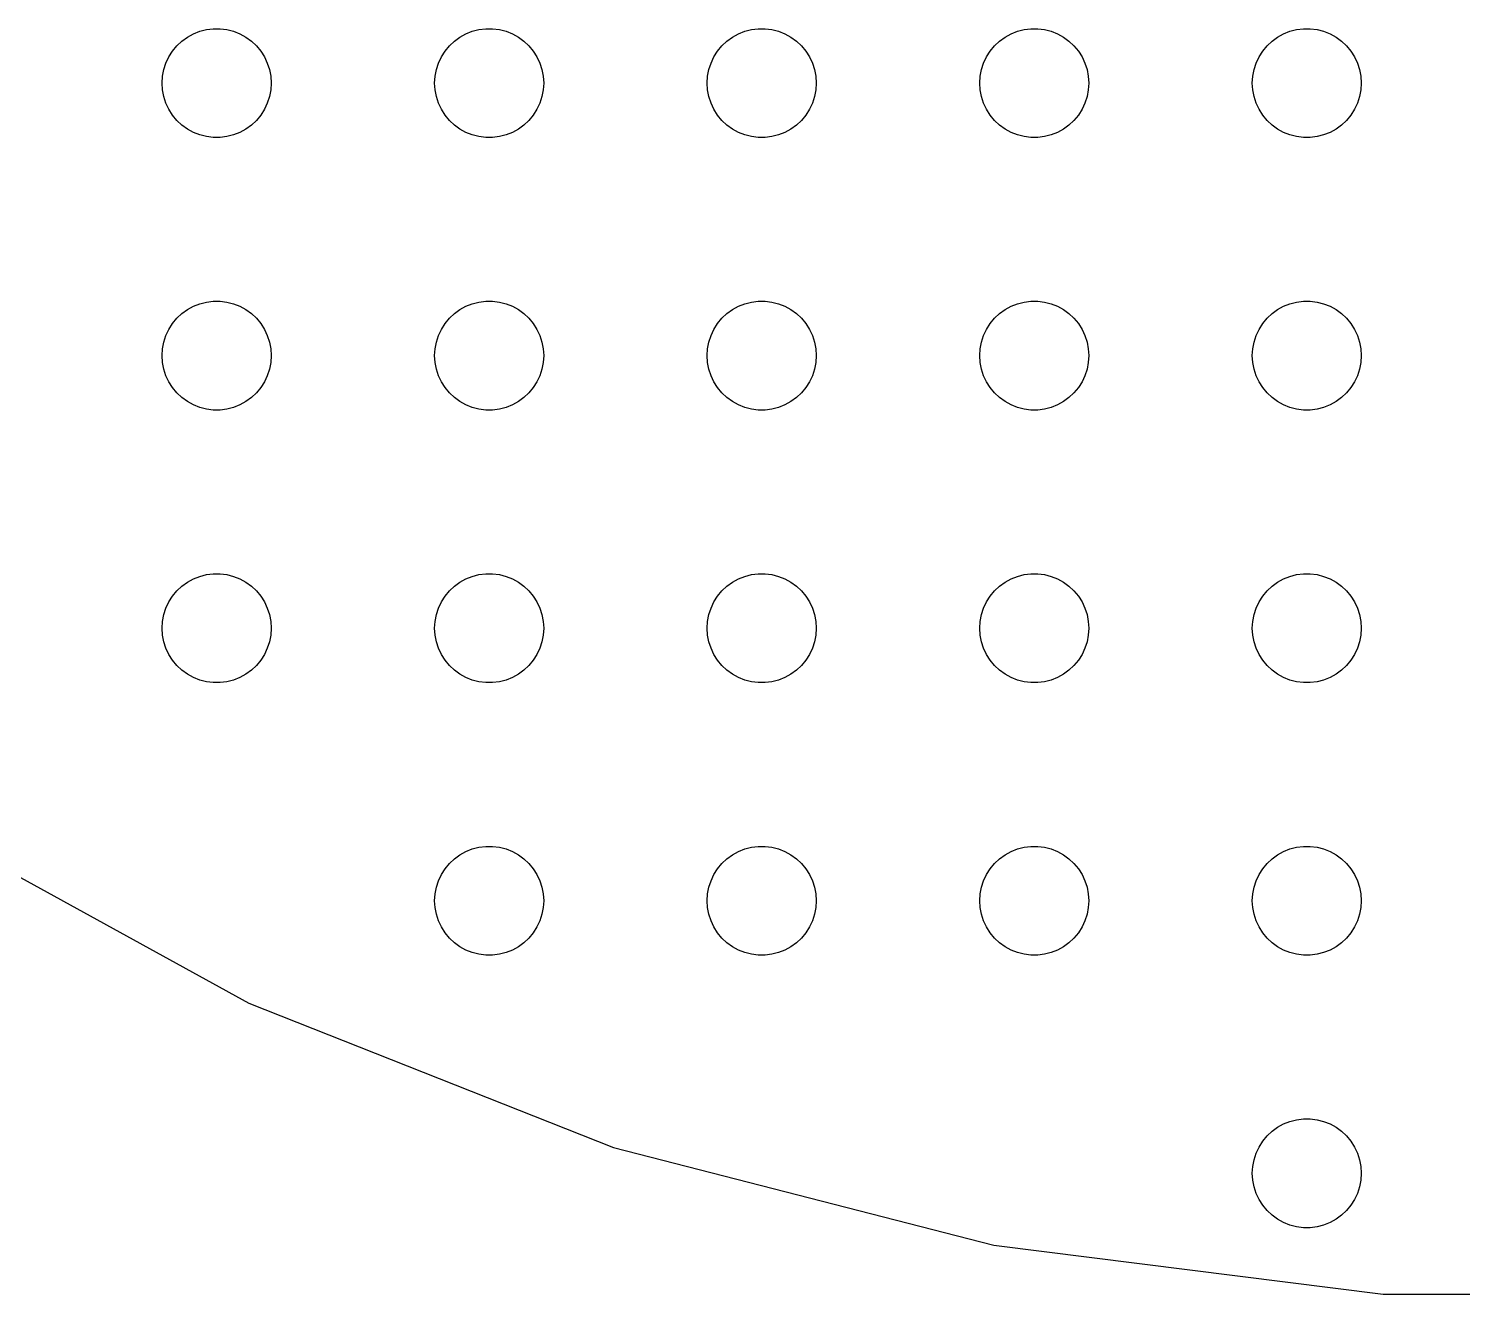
# Model space of a CAD drawing. Header units: metres. Extents: x -172 to 172, y -172 to 172.
# Drawn here: x -85.3 to -6.4, y -171.7 to -102 of the extents above; entities that cross this region are included whole.
import ezdxf

# ---------------------------------------------------------------- set-up
doc = ezdxf.new("R2010")
doc.units = ezdxf.units.M

msp = doc.modelspace()

# ---------------------------------------------------------------- linework, layer by layer
for p, q in [((-76.9123, -102.688), (-76.6075, -102.467)), ((-76.6075, -102.467), (-76.2773, -102.286)), ((-76.2773, -102.286), (-75.927, -102.147)), ((-75.927, -102.147), (-75.5621, -102.053)), ((-75.5621, -102.053), (-75.1884, -102.006)), ((-75.1884, -102.006), (-74.8116, -102.006)), ((-74.8116, -102.006), (-74.4379, -102.053)), ((-74.4379, -102.053), (-74.073, -102.147)), ((-74.073, -102.147), (-73.7227, -102.286)), ((-73.7227, -102.286), (-73.3925, -102.467)), ((-73.3925, -102.467), (-73.0877, -102.688)), ((-61.9123, -102.688), (-61.6075, -102.467)), ((-61.6075, -102.467), (-61.2773, -102.286)), ((-61.2773, -102.286), (-60.927, -102.147)), ((-60.927, -102.147), (-60.5621, -102.053)), ((-60.5621, -102.053), (-60.1884, -102.006)), ((-60.1884, -102.006), (-59.8116, -102.006)), ((-59.8116, -102.006), (-59.4379, -102.053)), ((-59.4379, -102.053), (-59.0729, -102.147)), ((-59.0729, -102.147), (-58.7227, -102.286)), ((-58.7227, -102.286), (-58.3925, -102.467)), ((-58.3925, -102.467), (-58.0877, -102.688)), ((-46.9123, -102.688), (-46.6075, -102.467)), ((-46.6075, -102.467), (-46.2773, -102.286)), ((-46.2773, -102.286), (-45.927, -102.147)), ((-45.927, -102.147), (-45.5621, -102.053)), ((-45.5621, -102.053), (-45.1884, -102.006)), ((-45.1884, -102.006), (-44.8116, -102.006)), ((-44.8116, -102.006), (-44.4379, -102.053)), ((-44.4379, -102.053), (-44.0729, -102.147)), ((-44.0729, -102.147), (-43.7227, -102.286)), ((-43.7227, -102.286), (-43.3925, -102.467)), ((-43.3925, -102.467), (-43.0877, -102.688)), ((-31.9123, -102.688), (-31.6075, -102.467)), ((-31.6075, -102.467), (-31.2773, -102.286)), ((-31.2773, -102.286), (-30.927, -102.147)), ((-30.927, -102.147), (-30.5621, -102.053)), ((-30.5621, -102.053), (-30.1884, -102.006)), ((-30.1884, -102.006), (-29.8116, -102.006)), ((-29.8116, -102.006), (-29.4379, -102.053)), ((-29.4379, -102.053), (-29.0729, -102.147)), ((-29.0729, -102.147), (-28.7227, -102.286)), ((-28.7227, -102.286), (-28.3925, -102.467)), ((-28.3925, -102.467), (-28.0877, -102.688)), ((-16.9123, -102.688), (-16.6075, -102.467)), ((-16.6075, -102.467), (-16.2773, -102.286)), ((-16.2773, -102.286), (-15.927, -102.147)), ((-15.927, -102.147), (-15.5621, -102.053)), ((-15.5621, -102.053), (-15.1884, -102.006)), ((-15.1884, -102.006), (-14.8116, -102.006)), ((-14.8116, -102.006), (-14.4379, -102.053)), ((-14.4379, -102.053), (-14.0729, -102.147)), ((-14.0729, -102.147), (-13.7227, -102.286)), ((-13.7227, -102.286), (-13.3925, -102.467)), ((-13.3925, -102.467), (-13.0877, -102.688)), ((-77.6289, -103.555), (-77.427, -103.237)), ((-77.427, -103.237), (-77.1869, -102.946)), ((-77.1869, -102.946), (-76.9123, -102.688)), ((-73.0877, -102.688), (-72.8131, -102.946)), ((-72.8131, -102.946), (-72.573, -103.237)), ((-72.573, -103.237), (-72.3711, -103.555)), ((-62.6289, -103.555), (-62.427, -103.237)), ((-62.427, -103.237), (-62.1869, -102.946)), ((-62.1869, -102.946), (-61.9123, -102.688)), ((-58.0877, -102.688), (-57.8131, -102.946)), ((-57.8131, -102.946), (-57.5729, -103.237)), ((-57.5729, -103.237), (-57.3711, -103.555)), ((-47.6289, -103.555), (-47.427, -103.237)), ((-47.427, -103.237), (-47.1869, -102.946)), ((-47.1869, -102.946), (-46.9123, -102.688)), ((-43.0877, -102.688), (-42.8131, -102.946)), ((-42.8131, -102.946), (-42.5729, -103.237)), ((-42.5729, -103.237), (-42.3711, -103.555)), ((-32.6289, -103.555), (-32.427, -103.237)), ((-32.427, -103.237), (-32.1869, -102.946)), ((-32.1869, -102.946), (-31.9123, -102.688)), ((-28.0877, -102.688), (-27.8131, -102.946)), ((-27.8131, -102.946), (-27.5729, -103.237)), ((-27.5729, -103.237), (-27.3711, -103.555)), ((-17.6289, -103.555), (-17.427, -103.237)), ((-17.427, -103.237), (-17.1869, -102.946)), ((-17.1869, -102.946), (-16.9123, -102.688)), ((-13.0877, -102.688), (-12.8131, -102.946)), ((-12.8131, -102.946), (-12.5729, -103.237)), ((-12.5729, -103.237), (-12.3711, -103.555)), ((-77.9057, -104.254), (-77.7893, -103.896)), ((-77.7893, -103.896), (-77.6289, -103.555)), ((-72.3711, -103.555), (-72.2107, -103.896)), ((-72.2107, -103.896), (-72.0943, -104.254)), ((-62.9057, -104.254), (-62.7893, -103.896)), ((-62.7893, -103.896), (-62.6289, -103.555)), ((-57.3711, -103.555), (-57.2107, -103.896)), ((-57.2107, -103.896), (-57.0942, -104.254)), ((-47.9057, -104.254), (-47.7893, -103.896)), ((-47.7893, -103.896), (-47.6289, -103.555)), ((-42.3711, -103.555), (-42.2107, -103.896)), ((-42.2107, -103.896), (-42.0942, -104.254)), ((-32.9057, -104.254), (-32.7893, -103.896)), ((-32.7893, -103.896), (-32.6289, -103.555)), ((-27.3711, -103.555), (-27.2107, -103.896)), ((-27.2107, -103.896), (-27.0942, -104.254)), ((-17.9057, -104.254), (-17.7893, -103.896)), ((-17.7893, -103.896), (-17.6289, -103.555)), ((-12.3711, -103.555), (-12.2107, -103.896)), ((-12.2107, -103.896), (-12.0942, -104.254)), ((-78, -105), (-77.9763, -104.624)), ((-77.9763, -104.624), (-77.9057, -104.254)), ((-72.0943, -104.254), (-72.0237, -104.624)), ((-72.0237, -104.624), (-72, -105)), ((-63, -105), (-62.9763, -104.624)), ((-62.9763, -104.624), (-62.9057, -104.254)), ((-57.0942, -104.254), (-57.0237, -104.624)), ((-57.0237, -104.624), (-57, -105)), ((-48, -105), (-47.9763, -104.624)), ((-47.9763, -104.624), (-47.9057, -104.254)), ((-42.0942, -104.254), (-42.0237, -104.624)), ((-42.0237, -104.624), (-42, -105)), ((-33, -105), (-32.9763, -104.624)), ((-32.9763, -104.624), (-32.9057, -104.254)), ((-27.0942, -104.254), (-27.0237, -104.624)), ((-27.0237, -104.624), (-27, -105)), ((-18, -105), (-17.9763, -104.624)), ((-17.9763, -104.624), (-17.9057, -104.254)), ((-12.0942, -104.254), (-12.0237, -104.624)), ((-12.0237, -104.624), (-12, -105)), ((-77.9763, -105.376), (-78, -105)), ((-77.9057, -105.746), (-77.9763, -105.376)), ((-72.0237, -105.376), (-72.0943, -105.746)), ((-72, -105), (-72.0237, -105.376)), ((-62.9763, -105.376), (-63, -105)), ((-62.9057, -105.746), (-62.9763, -105.376)), ((-57.0237, -105.376), (-57.0942, -105.746)), ((-57, -105), (-57.0237, -105.376)), ((-47.9763, -105.376), (-48, -105)), ((-47.9057, -105.746), (-47.9763, -105.376)), ((-42.0237, -105.376), (-42.0942, -105.746)), ((-42, -105), (-42.0237, -105.376)), ((-32.9763, -105.376), (-33, -105)), ((-32.9057, -105.746), (-32.9763, -105.376)), ((-27.0237, -105.376), (-27.0942, -105.746)), ((-27, -105), (-27.0237, -105.376)), ((-17.9763, -105.376), (-18, -105)), ((-17.9057, -105.746), (-17.9763, -105.376)), ((-12.0237, -105.376), (-12.0942, -105.746)), ((-12, -105), (-12.0237, -105.376)), ((-77.7893, -106.104), (-77.9057, -105.746)), ((-77.6289, -106.445), (-77.7893, -106.104)), ((-77.427, -106.763), (-77.6289, -106.445)), ((-72.3711, -106.445), (-72.573, -106.763)), ((-72.2107, -106.104), (-72.3711, -106.445)), ((-72.0943, -105.746), (-72.2107, -106.104)), ((-62.7893, -106.104), (-62.9057, -105.746)), ((-62.6289, -106.445), (-62.7893, -106.104)), ((-62.427, -106.763), (-62.6289, -106.445)), ((-57.3711, -106.445), (-57.5729, -106.763)), ((-57.2107, -106.104), (-57.3711, -106.445)), ((-57.0942, -105.746), (-57.2107, -106.104)), ((-47.7893, -106.104), (-47.9057, -105.746)), ((-47.6289, -106.445), (-47.7893, -106.104)), ((-47.427, -106.763), (-47.6289, -106.445)), ((-42.3711, -106.445), (-42.5729, -106.763)), ((-42.2107, -106.104), (-42.3711, -106.445)), ((-42.0942, -105.746), (-42.2107, -106.104)), ((-32.7893, -106.104), (-32.9057, -105.746)), ((-32.6289, -106.445), (-32.7893, -106.104)), ((-32.427, -106.763), (-32.6289, -106.445)), ((-27.3711, -106.445), (-27.5729, -106.763)), ((-27.2107, -106.104), (-27.3711, -106.445)), ((-27.0942, -105.746), (-27.2107, -106.104)), ((-17.7893, -106.104), (-17.9057, -105.746)), ((-17.6289, -106.445), (-17.7893, -106.104)), ((-17.427, -106.763), (-17.6289, -106.445)), ((-12.3711, -106.445), (-12.5729, -106.763)), ((-12.2107, -106.104), (-12.3711, -106.445)), ((-12.0942, -105.746), (-12.2107, -106.104)), ((-77.1869, -107.054), (-77.427, -106.763)), ((-76.9123, -107.312), (-77.1869, -107.054)), ((-72.8131, -107.054), (-73.0877, -107.312)), ((-72.573, -106.763), (-72.8131, -107.054)), ((-62.1869, -107.054), (-62.427, -106.763)), ((-61.9123, -107.312), (-62.1869, -107.054)), ((-57.8131, -107.054), (-58.0877, -107.312)), ((-57.5729, -106.763), (-57.8131, -107.054)), ((-47.1869, -107.054), (-47.427, -106.763)), ((-46.9123, -107.312), (-47.1869, -107.054)), ((-42.8131, -107.054), (-43.0877, -107.312)), ((-42.5729, -106.763), (-42.8131, -107.054)), ((-32.1869, -107.054), (-32.427, -106.763)), ((-31.9123, -107.312), (-32.1869, -107.054)), ((-27.8131, -107.054), (-28.0877, -107.312)), ((-27.5729, -106.763), (-27.8131, -107.054)), ((-17.1869, -107.054), (-17.427, -106.763)), ((-16.9123, -107.312), (-17.1869, -107.054)), ((-12.8131, -107.054), (-13.0877, -107.312)), ((-12.5729, -106.763), (-12.8131, -107.054)), ((-76.6075, -107.533), (-76.9123, -107.312)), ((-76.2773, -107.714), (-76.6075, -107.533)), ((-75.927, -107.853), (-76.2773, -107.714)), ((-75.5621, -107.947), (-75.927, -107.853)), ((-75.1884, -107.994), (-75.5621, -107.947)), ((-74.8116, -107.994), (-75.1884, -107.994)), ((-74.4379, -107.947), (-74.8116, -107.994)), ((-74.073, -107.853), (-74.4379, -107.947)), ((-73.7227, -107.714), (-74.073, -107.853)), ((-73.3925, -107.533), (-73.7227, -107.714)), ((-73.0877, -107.312), (-73.3925, -107.533)), ((-61.6075, -107.533), (-61.9123, -107.312)), ((-61.2773, -107.714), (-61.6075, -107.533)), ((-60.927, -107.853), (-61.2773, -107.714)), ((-60.5621, -107.947), (-60.927, -107.853)), ((-60.1884, -107.994), (-60.5621, -107.947)), ((-59.8116, -107.994), (-60.1884, -107.994)), ((-59.4379, -107.947), (-59.8116, -107.994)), ((-59.0729, -107.853), (-59.4379, -107.947)), ((-58.7227, -107.714), (-59.0729, -107.853)), ((-58.3925, -107.533), (-58.7227, -107.714)), ((-58.0877, -107.312), (-58.3925, -107.533)), ((-46.6075, -107.533), (-46.9123, -107.312)), ((-46.2773, -107.714), (-46.6075, -107.533)), ((-45.927, -107.853), (-46.2773, -107.714)), ((-45.5621, -107.947), (-45.927, -107.853)), ((-45.1884, -107.994), (-45.5621, -107.947)), ((-44.8116, -107.994), (-45.1884, -107.994)), ((-44.4379, -107.947), (-44.8116, -107.994)), ((-44.0729, -107.853), (-44.4379, -107.947)), ((-43.7227, -107.714), (-44.0729, -107.853)), ((-43.3925, -107.533), (-43.7227, -107.714)), ((-43.0877, -107.312), (-43.3925, -107.533)), ((-31.6075, -107.533), (-31.9123, -107.312)), ((-31.2773, -107.714), (-31.6075, -107.533)), ((-30.927, -107.853), (-31.2773, -107.714)), ((-30.5621, -107.947), (-30.927, -107.853)), ((-30.1884, -107.994), (-30.5621, -107.947)), ((-29.8116, -107.994), (-30.1884, -107.994)), ((-29.4379, -107.947), (-29.8116, -107.994)), ((-29.0729, -107.853), (-29.4379, -107.947)), ((-28.7227, -107.714), (-29.0729, -107.853)), ((-28.3925, -107.533), (-28.7227, -107.714)), ((-28.0877, -107.312), (-28.3925, -107.533)), ((-16.6075, -107.533), (-16.9123, -107.312)), ((-16.2773, -107.714), (-16.6075, -107.533)), ((-15.927, -107.853), (-16.2773, -107.714)), ((-15.5621, -107.947), (-15.927, -107.853)), ((-15.1884, -107.994), (-15.5621, -107.947)), ((-14.8116, -107.994), (-15.1884, -107.994)), ((-14.4379, -107.947), (-14.8116, -107.994)), ((-14.0729, -107.853), (-14.4379, -107.947)), ((-13.7227, -107.714), (-14.0729, -107.853)), ((-13.3925, -107.533), (-13.7227, -107.714)), ((-13.0877, -107.312), (-13.3925, -107.533)), ((-76.9123, -117.688), (-76.6075, -117.467)), ((-76.6075, -117.467), (-76.2773, -117.286)), ((-76.2773, -117.286), (-75.927, -117.147)), ((-75.927, -117.147), (-75.5621, -117.053)), ((-75.5621, -117.053), (-75.1884, -117.006)), ((-75.1884, -117.006), (-74.8116, -117.006)), ((-74.8116, -117.006), (-74.4379, -117.053)), ((-74.4379, -117.053), (-74.073, -117.147)), ((-74.073, -117.147), (-73.7227, -117.286)), ((-73.7227, -117.286), (-73.3925, -117.467)), ((-73.3925, -117.467), (-73.0877, -117.688)), ((-61.9123, -117.688), (-61.6075, -117.467)), ((-61.6075, -117.467), (-61.2773, -117.286)), ((-61.2773, -117.286), (-60.927, -117.147)), ((-60.927, -117.147), (-60.5621, -117.053)), ((-60.5621, -117.053), (-60.1884, -117.006)), ((-60.1884, -117.006), (-59.8116, -117.006)), ((-59.8116, -117.006), (-59.4379, -117.053)), ((-59.4379, -117.053), (-59.0729, -117.147)), ((-59.0729, -117.147), (-58.7227, -117.286)), ((-58.7227, -117.286), (-58.3925, -117.467)), ((-58.3925, -117.467), (-58.0877, -117.688)), ((-46.9123, -117.688), (-46.6075, -117.467)), ((-46.6075, -117.467), (-46.2773, -117.286)), ((-46.2773, -117.286), (-45.927, -117.147)), ((-45.927, -117.147), (-45.5621, -117.053)), ((-45.5621, -117.053), (-45.1884, -117.006)), ((-45.1884, -117.006), (-44.8116, -117.006)), ((-44.8116, -117.006), (-44.4379, -117.053)), ((-44.4379, -117.053), (-44.0729, -117.147)), ((-44.0729, -117.147), (-43.7227, -117.286)), ((-43.7227, -117.286), (-43.3925, -117.467)), ((-43.3925, -117.467), (-43.0877, -117.688)), ((-31.9123, -117.688), (-31.6075, -117.467)), ((-31.6075, -117.467), (-31.2773, -117.286)), ((-31.2773, -117.286), (-30.927, -117.147)), ((-30.927, -117.147), (-30.5621, -117.053)), ((-30.5621, -117.053), (-30.1884, -117.006)), ((-30.1884, -117.006), (-29.8116, -117.006)), ((-29.8116, -117.006), (-29.4379, -117.053)), ((-29.4379, -117.053), (-29.0729, -117.147)), ((-29.0729, -117.147), (-28.7227, -117.286)), ((-28.7227, -117.286), (-28.3925, -117.467)), ((-28.3925, -117.467), (-28.0877, -117.688)), ((-16.9123, -117.688), (-16.6075, -117.467)), ((-16.6075, -117.467), (-16.2773, -117.286)), ((-16.2773, -117.286), (-15.927, -117.147)), ((-15.927, -117.147), (-15.5621, -117.053)), ((-15.5621, -117.053), (-15.1884, -117.006)), ((-15.1884, -117.006), (-14.8116, -117.006)), ((-14.8116, -117.006), (-14.4379, -117.053)), ((-14.4379, -117.053), (-14.0729, -117.147)), ((-14.0729, -117.147), (-13.7227, -117.286)), ((-13.7227, -117.286), (-13.3925, -117.467)), ((-13.3925, -117.467), (-13.0877, -117.688)), ((-77.6289, -118.555), (-77.427, -118.237)), ((-77.427, -118.237), (-77.1869, -117.946)), ((-77.1869, -117.946), (-76.9123, -117.688)), ((-73.0877, -117.688), (-72.8131, -117.946)), ((-72.8131, -117.946), (-72.573, -118.237)), ((-72.573, -118.237), (-72.3711, -118.555)), ((-62.6289, -118.555), (-62.427, -118.237)), ((-62.427, -118.237), (-62.1869, -117.946)), ((-62.1869, -117.946), (-61.9123, -117.688)), ((-58.0877, -117.688), (-57.8131, -117.946)), ((-57.8131, -117.946), (-57.5729, -118.237)), ((-57.5729, -118.237), (-57.3711, -118.555)), ((-47.6289, -118.555), (-47.427, -118.237)), ((-47.427, -118.237), (-47.1869, -117.946)), ((-47.1869, -117.946), (-46.9123, -117.688)), ((-43.0877, -117.688), (-42.8131, -117.946)), ((-42.8131, -117.946), (-42.5729, -118.237)), ((-42.5729, -118.237), (-42.3711, -118.555)), ((-32.6289, -118.555), (-32.427, -118.237)), ((-32.427, -118.237), (-32.1869, -117.946)), ((-32.1869, -117.946), (-31.9123, -117.688)), ((-28.0877, -117.688), (-27.8131, -117.946)), ((-27.8131, -117.946), (-27.5729, -118.237)), ((-27.5729, -118.237), (-27.3711, -118.555)), ((-17.6289, -118.555), (-17.427, -118.237)), ((-17.427, -118.237), (-17.1869, -117.946)), ((-17.1869, -117.946), (-16.9123, -117.688)), ((-13.0877, -117.688), (-12.8131, -117.946)), ((-12.8131, -117.946), (-12.5729, -118.237)), ((-12.5729, -118.237), (-12.3711, -118.555)), ((-77.9057, -119.254), (-77.7893, -118.896)), ((-77.7893, -118.896), (-77.6289, -118.555)), ((-72.3711, -118.555), (-72.2107, -118.896)), ((-72.2107, -118.896), (-72.0943, -119.254)), ((-62.9057, -119.254), (-62.7893, -118.896)), ((-62.7893, -118.896), (-62.6289, -118.555)), ((-57.3711, -118.555), (-57.2107, -118.896)), ((-57.2107, -118.896), (-57.0942, -119.254)), ((-47.9057, -119.254), (-47.7893, -118.896)), ((-47.7893, -118.896), (-47.6289, -118.555)), ((-42.3711, -118.555), (-42.2107, -118.896)), ((-42.2107, -118.896), (-42.0942, -119.254)), ((-32.9057, -119.254), (-32.7893, -118.896)), ((-32.7893, -118.896), (-32.6289, -118.555)), ((-27.3711, -118.555), (-27.2107, -118.896)), ((-27.2107, -118.896), (-27.0942, -119.254)), ((-17.9057, -119.254), (-17.7893, -118.896)), ((-17.7893, -118.896), (-17.6289, -118.555)), ((-12.3711, -118.555), (-12.2107, -118.896)), ((-12.2107, -118.896), (-12.0942, -119.254)), ((-78, -120), (-77.9763, -119.624)), ((-77.9763, -119.624), (-77.9057, -119.254)), ((-72.0943, -119.254), (-72.0237, -119.624)), ((-72.0237, -119.624), (-72, -120)), ((-63, -120), (-62.9763, -119.624)), ((-62.9763, -119.624), (-62.9057, -119.254)), ((-57.0942, -119.254), (-57.0237, -119.624)), ((-57.0237, -119.624), (-57, -120)), ((-48, -120), (-47.9763, -119.624)), ((-47.9763, -119.624), (-47.9057, -119.254)), ((-42.0942, -119.254), (-42.0237, -119.624)), ((-42.0237, -119.624), (-42, -120)), ((-33, -120), (-32.9763, -119.624)), ((-32.9763, -119.624), (-32.9057, -119.254)), ((-27.0942, -119.254), (-27.0237, -119.624)), ((-27.0237, -119.624), (-27, -120)), ((-18, -120), (-17.9763, -119.624)), ((-17.9763, -119.624), (-17.9057, -119.254)), ((-12.0942, -119.254), (-12.0237, -119.624)), ((-12.0237, -119.624), (-12, -120)), ((-77.9763, -120.376), (-78, -120)), ((-77.9057, -120.746), (-77.9763, -120.376)), ((-72.0237, -120.376), (-72.0943, -120.746)), ((-72, -120), (-72.0237, -120.376)), ((-62.9763, -120.376), (-63, -120)), ((-62.9057, -120.746), (-62.9763, -120.376)), ((-57.0237, -120.376), (-57.0942, -120.746)), ((-57, -120), (-57.0237, -120.376)), ((-47.9763, -120.376), (-48, -120)), ((-47.9057, -120.746), (-47.9763, -120.376)), ((-42.0237, -120.376), (-42.0942, -120.746)), ((-42, -120), (-42.0237, -120.376)), ((-32.9763, -120.376), (-33, -120)), ((-32.9057, -120.746), (-32.9763, -120.376)), ((-27.0237, -120.376), (-27.0942, -120.746)), ((-27, -120), (-27.0237, -120.376)), ((-17.9763, -120.376), (-18, -120)), ((-17.9057, -120.746), (-17.9763, -120.376)), ((-12.0237, -120.376), (-12.0942, -120.746)), ((-12, -120), (-12.0237, -120.376)), ((-77.7893, -121.104), (-77.9057, -120.746)), ((-77.6289, -121.445), (-77.7893, -121.104)), ((-77.427, -121.763), (-77.6289, -121.445)), ((-72.3711, -121.445), (-72.573, -121.763)), ((-72.2107, -121.104), (-72.3711, -121.445)), ((-72.0943, -120.746), (-72.2107, -121.104)), ((-62.7893, -121.104), (-62.9057, -120.746)), ((-62.6289, -121.445), (-62.7893, -121.104)), ((-62.427, -121.763), (-62.6289, -121.445)), ((-57.3711, -121.445), (-57.5729, -121.763)), ((-57.2107, -121.104), (-57.3711, -121.445)), ((-57.0942, -120.746), (-57.2107, -121.104)), ((-47.7893, -121.104), (-47.9057, -120.746)), ((-47.6289, -121.445), (-47.7893, -121.104)), ((-47.427, -121.763), (-47.6289, -121.445)), ((-42.3711, -121.445), (-42.5729, -121.763)), ((-42.2107, -121.104), (-42.3711, -121.445)), ((-42.0942, -120.746), (-42.2107, -121.104)), ((-32.7893, -121.104), (-32.9057, -120.746)), ((-32.6289, -121.445), (-32.7893, -121.104)), ((-32.427, -121.763), (-32.6289, -121.445)), ((-27.3711, -121.445), (-27.5729, -121.763)), ((-27.2107, -121.104), (-27.3711, -121.445)), ((-27.0942, -120.746), (-27.2107, -121.104)), ((-17.7893, -121.104), (-17.9057, -120.746)), ((-17.6289, -121.445), (-17.7893, -121.104)), ((-17.427, -121.763), (-17.6289, -121.445)), ((-12.3711, -121.445), (-12.5729, -121.763)), ((-12.2107, -121.104), (-12.3711, -121.445)), ((-12.0942, -120.746), (-12.2107, -121.104)), ((-77.1869, -122.054), (-77.427, -121.763)), ((-76.9123, -122.312), (-77.1869, -122.054)), ((-72.8131, -122.054), (-73.0877, -122.312)), ((-72.573, -121.763), (-72.8131, -122.054)), ((-62.1869, -122.054), (-62.427, -121.763)), ((-61.9123, -122.312), (-62.1869, -122.054)), ((-57.8131, -122.054), (-58.0877, -122.312)), ((-57.5729, -121.763), (-57.8131, -122.054)), ((-47.1869, -122.054), (-47.427, -121.763)), ((-46.9123, -122.312), (-47.1869, -122.054)), ((-42.8131, -122.054), (-43.0877, -122.312)), ((-42.5729, -121.763), (-42.8131, -122.054)), ((-32.1869, -122.054), (-32.427, -121.763)), ((-31.9123, -122.312), (-32.1869, -122.054)), ((-27.8131, -122.054), (-28.0877, -122.312)), ((-27.5729, -121.763), (-27.8131, -122.054)), ((-17.1869, -122.054), (-17.427, -121.763)), ((-16.9123, -122.312), (-17.1869, -122.054)), ((-12.8131, -122.054), (-13.0877, -122.312)), ((-12.5729, -121.763), (-12.8131, -122.054)), ((-76.6075, -122.533), (-76.9123, -122.312)), ((-76.2773, -122.714), (-76.6075, -122.533)), ((-75.927, -122.853), (-76.2773, -122.714)), ((-75.5621, -122.947), (-75.927, -122.853)), ((-75.1884, -122.994), (-75.5621, -122.947)), ((-74.8116, -122.994), (-75.1884, -122.994)), ((-74.4379, -122.947), (-74.8116, -122.994)), ((-74.073, -122.853), (-74.4379, -122.947)), ((-73.7227, -122.714), (-74.073, -122.853)), ((-73.3925, -122.533), (-73.7227, -122.714)), ((-73.0877, -122.312), (-73.3925, -122.533)), ((-61.6075, -122.533), (-61.9123, -122.312)), ((-61.2773, -122.714), (-61.6075, -122.533)), ((-60.927, -122.853), (-61.2773, -122.714)), ((-60.5621, -122.947), (-60.927, -122.853)), ((-60.1884, -122.994), (-60.5621, -122.947)), ((-59.8116, -122.994), (-60.1884, -122.994)), ((-59.4379, -122.947), (-59.8116, -122.994)), ((-59.0729, -122.853), (-59.4379, -122.947)), ((-58.7227, -122.714), (-59.0729, -122.853)), ((-58.3925, -122.533), (-58.7227, -122.714)), ((-58.0877, -122.312), (-58.3925, -122.533)), ((-46.6075, -122.533), (-46.9123, -122.312)), ((-46.2773, -122.714), (-46.6075, -122.533)), ((-45.927, -122.853), (-46.2773, -122.714)), ((-45.5621, -122.947), (-45.927, -122.853)), ((-45.1884, -122.994), (-45.5621, -122.947)), ((-44.8116, -122.994), (-45.1884, -122.994)), ((-44.4379, -122.947), (-44.8116, -122.994)), ((-44.0729, -122.853), (-44.4379, -122.947)), ((-43.7227, -122.714), (-44.0729, -122.853)), ((-43.3925, -122.533), (-43.7227, -122.714)), ((-43.0877, -122.312), (-43.3925, -122.533)), ((-31.6075, -122.533), (-31.9123, -122.312)), ((-31.2773, -122.714), (-31.6075, -122.533)), ((-30.927, -122.853), (-31.2773, -122.714)), ((-30.5621, -122.947), (-30.927, -122.853)), ((-30.1884, -122.994), (-30.5621, -122.947)), ((-29.8116, -122.994), (-30.1884, -122.994)), ((-29.4379, -122.947), (-29.8116, -122.994)), ((-29.0729, -122.853), (-29.4379, -122.947)), ((-28.7227, -122.714), (-29.0729, -122.853)), ((-28.3925, -122.533), (-28.7227, -122.714)), ((-28.0877, -122.312), (-28.3925, -122.533)), ((-16.6075, -122.533), (-16.9123, -122.312)), ((-16.2773, -122.714), (-16.6075, -122.533)), ((-15.927, -122.853), (-16.2773, -122.714)), ((-15.5621, -122.947), (-15.927, -122.853)), ((-15.1884, -122.994), (-15.5621, -122.947)), ((-14.8116, -122.994), (-15.1884, -122.994)), ((-14.4379, -122.947), (-14.8116, -122.994)), ((-14.0729, -122.853), (-14.4379, -122.947)), ((-13.7227, -122.714), (-14.0729, -122.853)), ((-13.3925, -122.533), (-13.7227, -122.714)), ((-13.0877, -122.312), (-13.3925, -122.533)), ((-76.9123, -132.688), (-76.6075, -132.467)), ((-76.6075, -132.467), (-76.2773, -132.286)), ((-76.2773, -132.286), (-75.927, -132.147)), ((-75.927, -132.147), (-75.5621, -132.053)), ((-75.5621, -132.053), (-75.1884, -132.006)), ((-75.1884, -132.006), (-74.8116, -132.006)), ((-74.8116, -132.006), (-74.4379, -132.053)), ((-74.4379, -132.053), (-74.073, -132.147)), ((-74.073, -132.147), (-73.7227, -132.286)), ((-73.7227, -132.286), (-73.3925, -132.467)), ((-73.3925, -132.467), (-73.0877, -132.688)), ((-61.9123, -132.688), (-61.6075, -132.467)), ((-61.6075, -132.467), (-61.2773, -132.286)), ((-61.2773, -132.286), (-60.927, -132.147)), ((-60.927, -132.147), (-60.5621, -132.053)), ((-60.5621, -132.053), (-60.1884, -132.006)), ((-60.1884, -132.006), (-59.8116, -132.006)), ((-59.8116, -132.006), (-59.4379, -132.053)), ((-59.4379, -132.053), (-59.0729, -132.147)), ((-59.0729, -132.147), (-58.7227, -132.286)), ((-58.7227, -132.286), (-58.3925, -132.467)), ((-58.3925, -132.467), (-58.0877, -132.688)), ((-46.9123, -132.688), (-46.6075, -132.467)), ((-46.6075, -132.467), (-46.2773, -132.286)), ((-46.2773, -132.286), (-45.927, -132.147)), ((-45.927, -132.147), (-45.5621, -132.053)), ((-45.5621, -132.053), (-45.1884, -132.006)), ((-45.1884, -132.006), (-44.8116, -132.006)), ((-44.8116, -132.006), (-44.4379, -132.053)), ((-44.4379, -132.053), (-44.0729, -132.147)), ((-44.0729, -132.147), (-43.7227, -132.286)), ((-43.7227, -132.286), (-43.3925, -132.467)), ((-43.3925, -132.467), (-43.0877, -132.688)), ((-31.9123, -132.688), (-31.6075, -132.467)), ((-31.6075, -132.467), (-31.2773, -132.286)), ((-31.2773, -132.286), (-30.927, -132.147)), ((-30.927, -132.147), (-30.5621, -132.053)), ((-30.5621, -132.053), (-30.1884, -132.006)), ((-30.1884, -132.006), (-29.8116, -132.006)), ((-29.8116, -132.006), (-29.4379, -132.053)), ((-29.4379, -132.053), (-29.0729, -132.147)), ((-29.0729, -132.147), (-28.7227, -132.286)), ((-28.7227, -132.286), (-28.3925, -132.467)), ((-28.3925, -132.467), (-28.0877, -132.688)), ((-16.9123, -132.688), (-16.6075, -132.467)), ((-16.6075, -132.467), (-16.2773, -132.286)), ((-16.2773, -132.286), (-15.927, -132.147)), ((-15.927, -132.147), (-15.5621, -132.053)), ((-15.5621, -132.053), (-15.1884, -132.006)), ((-15.1884, -132.006), (-14.8116, -132.006)), ((-14.8116, -132.006), (-14.4379, -132.053)), ((-14.4379, -132.053), (-14.0729, -132.147)), ((-14.0729, -132.147), (-13.7227, -132.286)), ((-13.7227, -132.286), (-13.3925, -132.467)), ((-13.3925, -132.467), (-13.0877, -132.688)), ((-77.6289, -133.555), (-77.427, -133.237)), ((-77.427, -133.237), (-77.1869, -132.946)), ((-77.1869, -132.946), (-76.9123, -132.688)), ((-73.0877, -132.688), (-72.8131, -132.946)), ((-72.8131, -132.946), (-72.573, -133.237)), ((-72.573, -133.237), (-72.3711, -133.555)), ((-62.6289, -133.555), (-62.427, -133.237)), ((-62.427, -133.237), (-62.1869, -132.946)), ((-62.1869, -132.946), (-61.9123, -132.688)), ((-58.0877, -132.688), (-57.8131, -132.946)), ((-57.8131, -132.946), (-57.5729, -133.237)), ((-57.5729, -133.237), (-57.3711, -133.555)), ((-47.6289, -133.555), (-47.427, -133.237)), ((-47.427, -133.237), (-47.1869, -132.946)), ((-47.1869, -132.946), (-46.9123, -132.688)), ((-43.0877, -132.688), (-42.8131, -132.946)), ((-42.8131, -132.946), (-42.5729, -133.237)), ((-42.5729, -133.237), (-42.3711, -133.555)), ((-32.6289, -133.555), (-32.427, -133.237)), ((-32.427, -133.237), (-32.1869, -132.946)), ((-32.1869, -132.946), (-31.9123, -132.688)), ((-28.0877, -132.688), (-27.8131, -132.946)), ((-27.8131, -132.946), (-27.5729, -133.237)), ((-27.5729, -133.237), (-27.3711, -133.555)), ((-17.6289, -133.555), (-17.427, -133.237)), ((-17.427, -133.237), (-17.1869, -132.946)), ((-17.1869, -132.946), (-16.9123, -132.688)), ((-13.0877, -132.688), (-12.8131, -132.946)), ((-12.8131, -132.946), (-12.5729, -133.237)), ((-12.5729, -133.237), (-12.3711, -133.555)), ((-77.9057, -134.254), (-77.7893, -133.896)), ((-77.7893, -133.896), (-77.6289, -133.555)), ((-72.3711, -133.555), (-72.2107, -133.896)), ((-72.2107, -133.896), (-72.0943, -134.254)), ((-62.9057, -134.254), (-62.7893, -133.896)), ((-62.7893, -133.896), (-62.6289, -133.555)), ((-57.3711, -133.555), (-57.2107, -133.896)), ((-57.2107, -133.896), (-57.0942, -134.254)), ((-47.9057, -134.254), (-47.7893, -133.896)), ((-47.7893, -133.896), (-47.6289, -133.555)), ((-42.3711, -133.555), (-42.2107, -133.896)), ((-42.2107, -133.896), (-42.0942, -134.254)), ((-32.9057, -134.254), (-32.7893, -133.896)), ((-32.7893, -133.896), (-32.6289, -133.555)), ((-27.3711, -133.555), (-27.2107, -133.896)), ((-27.2107, -133.896), (-27.0942, -134.254)), ((-17.9057, -134.254), (-17.7893, -133.896)), ((-17.7893, -133.896), (-17.6289, -133.555)), ((-12.3711, -133.555), (-12.2107, -133.896)), ((-12.2107, -133.896), (-12.0942, -134.254)), ((-78, -135), (-77.9763, -134.624)), ((-77.9763, -134.624), (-77.9057, -134.254)), ((-72.0943, -134.254), (-72.0237, -134.624)), ((-72.0237, -134.624), (-72, -135)), ((-63, -135), (-62.9763, -134.624)), ((-62.9763, -134.624), (-62.9057, -134.254)), ((-57.0942, -134.254), (-57.0237, -134.624)), ((-57.0237, -134.624), (-57, -135)), ((-48, -135), (-47.9763, -134.624)), ((-47.9763, -134.624), (-47.9057, -134.254)), ((-42.0942, -134.254), (-42.0237, -134.624)), ((-42.0237, -134.624), (-42, -135)), ((-33, -135), (-32.9763, -134.624)), ((-32.9763, -134.624), (-32.9057, -134.254)), ((-27.0942, -134.254), (-27.0237, -134.624)), ((-27.0237, -134.624), (-27, -135)), ((-18, -135), (-17.9763, -134.624)), ((-17.9763, -134.624), (-17.9057, -134.254)), ((-12.0942, -134.254), (-12.0237, -134.624)), ((-12.0237, -134.624), (-12, -135)), ((-77.9763, -135.376), (-78, -135)), ((-77.9057, -135.746), (-77.9763, -135.376)), ((-72.0237, -135.376), (-72.0943, -135.746)), ((-72, -135), (-72.0237, -135.376)), ((-62.9763, -135.376), (-63, -135)), ((-62.9057, -135.746), (-62.9763, -135.376)), ((-57.0237, -135.376), (-57.0942, -135.746)), ((-57, -135), (-57.0237, -135.376)), ((-47.9763, -135.376), (-48, -135)), ((-47.9057, -135.746), (-47.9763, -135.376)), ((-42.0237, -135.376), (-42.0942, -135.746)), ((-42, -135), (-42.0237, -135.376)), ((-32.9763, -135.376), (-33, -135)), ((-32.9057, -135.746), (-32.9763, -135.376)), ((-27.0237, -135.376), (-27.0942, -135.746)), ((-27, -135), (-27.0237, -135.376)), ((-17.9763, -135.376), (-18, -135)), ((-17.9057, -135.746), (-17.9763, -135.376)), ((-12.0237, -135.376), (-12.0942, -135.746)), ((-12, -135), (-12.0237, -135.376)), ((-77.7893, -136.104), (-77.9057, -135.746)), ((-77.6289, -136.445), (-77.7893, -136.104)), ((-77.427, -136.763), (-77.6289, -136.445)), ((-72.3711, -136.445), (-72.573, -136.763)), ((-72.2107, -136.104), (-72.3711, -136.445)), ((-72.0943, -135.746), (-72.2107, -136.104)), ((-62.7893, -136.104), (-62.9057, -135.746)), ((-62.6289, -136.445), (-62.7893, -136.104)), ((-62.427, -136.763), (-62.6289, -136.445)), ((-57.3711, -136.445), (-57.5729, -136.763)), ((-57.2107, -136.104), (-57.3711, -136.445)), ((-57.0942, -135.746), (-57.2107, -136.104)), ((-47.7893, -136.104), (-47.9057, -135.746)), ((-47.6289, -136.445), (-47.7893, -136.104)), ((-47.427, -136.763), (-47.6289, -136.445)), ((-42.3711, -136.445), (-42.5729, -136.763)), ((-42.2107, -136.104), (-42.3711, -136.445)), ((-42.0942, -135.746), (-42.2107, -136.104)), ((-32.7893, -136.104), (-32.9057, -135.746)), ((-32.6289, -136.445), (-32.7893, -136.104)), ((-32.427, -136.763), (-32.6289, -136.445)), ((-27.3711, -136.445), (-27.5729, -136.763)), ((-27.2107, -136.104), (-27.3711, -136.445)), ((-27.0942, -135.746), (-27.2107, -136.104)), ((-17.7893, -136.104), (-17.9057, -135.746)), ((-17.6289, -136.445), (-17.7893, -136.104)), ((-17.427, -136.763), (-17.6289, -136.445)), ((-12.3711, -136.445), (-12.5729, -136.763)), ((-12.2107, -136.104), (-12.3711, -136.445)), ((-12.0942, -135.746), (-12.2107, -136.104)), ((-77.1869, -137.054), (-77.427, -136.763)), ((-76.9123, -137.312), (-77.1869, -137.054)), ((-72.8131, -137.054), (-73.0877, -137.312)), ((-72.573, -136.763), (-72.8131, -137.054)), ((-62.1869, -137.054), (-62.427, -136.763)), ((-61.9123, -137.312), (-62.1869, -137.054)), ((-57.8131, -137.054), (-58.0877, -137.312)), ((-57.5729, -136.763), (-57.8131, -137.054)), ((-47.1869, -137.054), (-47.427, -136.763)), ((-46.9123, -137.312), (-47.1869, -137.054)), ((-42.8131, -137.054), (-43.0877, -137.312)), ((-42.5729, -136.763), (-42.8131, -137.054)), ((-32.1869, -137.054), (-32.427, -136.763)), ((-31.9123, -137.312), (-32.1869, -137.054)), ((-27.8131, -137.054), (-28.0877, -137.312)), ((-27.5729, -136.763), (-27.8131, -137.054)), ((-17.1869, -137.054), (-17.427, -136.763)), ((-16.9123, -137.312), (-17.1869, -137.054)), ((-12.8131, -137.054), (-13.0877, -137.312)), ((-12.5729, -136.763), (-12.8131, -137.054)), ((-76.6075, -137.533), (-76.9123, -137.312)), ((-76.2773, -137.714), (-76.6075, -137.533)), ((-75.927, -137.853), (-76.2773, -137.714)), ((-75.5621, -137.947), (-75.927, -137.853)), ((-75.1884, -137.994), (-75.5621, -137.947)), ((-74.8116, -137.994), (-75.1884, -137.994)), ((-74.4379, -137.947), (-74.8116, -137.994)), ((-74.073, -137.853), (-74.4379, -137.947)), ((-73.7227, -137.714), (-74.073, -137.853)), ((-73.3925, -137.533), (-73.7227, -137.714)), ((-73.0877, -137.312), (-73.3925, -137.533)), ((-61.6075, -137.533), (-61.9123, -137.312)), ((-61.2773, -137.714), (-61.6075, -137.533)), ((-60.927, -137.853), (-61.2773, -137.714)), ((-60.5621, -137.947), (-60.927, -137.853)), ((-60.1884, -137.994), (-60.5621, -137.947)), ((-59.8116, -137.994), (-60.1884, -137.994)), ((-59.4379, -137.947), (-59.8116, -137.994)), ((-59.0729, -137.853), (-59.4379, -137.947)), ((-58.7227, -137.714), (-59.0729, -137.853)), ((-58.3925, -137.533), (-58.7227, -137.714)), ((-58.0877, -137.312), (-58.3925, -137.533)), ((-46.6075, -137.533), (-46.9123, -137.312)), ((-46.2773, -137.714), (-46.6075, -137.533)), ((-45.927, -137.853), (-46.2773, -137.714)), ((-45.5621, -137.947), (-45.927, -137.853)), ((-45.1884, -137.994), (-45.5621, -137.947)), ((-44.8116, -137.994), (-45.1884, -137.994)), ((-44.4379, -137.947), (-44.8116, -137.994)), ((-44.0729, -137.853), (-44.4379, -137.947)), ((-43.7227, -137.714), (-44.0729, -137.853)), ((-43.3925, -137.533), (-43.7227, -137.714)), ((-43.0877, -137.312), (-43.3925, -137.533)), ((-31.6075, -137.533), (-31.9123, -137.312)), ((-31.2773, -137.714), (-31.6075, -137.533)), ((-30.927, -137.853), (-31.2773, -137.714)), ((-30.5621, -137.947), (-30.927, -137.853)), ((-30.1884, -137.994), (-30.5621, -137.947)), ((-29.8116, -137.994), (-30.1884, -137.994)), ((-29.4379, -137.947), (-29.8116, -137.994)), ((-29.0729, -137.853), (-29.4379, -137.947)), ((-28.7227, -137.714), (-29.0729, -137.853)), ((-28.3925, -137.533), (-28.7227, -137.714)), ((-28.0877, -137.312), (-28.3925, -137.533)), ((-16.6075, -137.533), (-16.9123, -137.312)), ((-16.2773, -137.714), (-16.6075, -137.533)), ((-15.927, -137.853), (-16.2773, -137.714)), ((-15.5621, -137.947), (-15.927, -137.853)), ((-15.1884, -137.994), (-15.5621, -137.947)), ((-14.8116, -137.994), (-15.1884, -137.994)), ((-14.4379, -137.947), (-14.8116, -137.994)), ((-14.0729, -137.853), (-14.4379, -137.947)), ((-13.7227, -137.714), (-14.0729, -137.853)), ((-13.3925, -137.533), (-13.7227, -137.714)), ((-13.0877, -137.312), (-13.3925, -137.533)), ((-92.1622, -145.224), (-73.234, -155.63)), ((-61.9123, -147.688), (-61.6075, -147.467)), ((-61.6075, -147.467), (-61.2773, -147.286)), ((-61.2773, -147.286), (-60.927, -147.147)), ((-60.927, -147.147), (-60.5621, -147.053)), ((-60.5621, -147.053), (-60.1884, -147.006)), ((-60.1884, -147.006), (-59.8116, -147.006)), ((-59.8116, -147.006), (-59.4379, -147.053)), ((-59.4379, -147.053), (-59.0729, -147.147)), ((-59.0729, -147.147), (-58.7227, -147.286)), ((-58.7227, -147.286), (-58.3925, -147.467)), ((-58.3925, -147.467), (-58.0877, -147.688)), ((-46.9123, -147.688), (-46.6075, -147.467)), ((-46.6075, -147.467), (-46.2773, -147.286)), ((-46.2773, -147.286), (-45.927, -147.147)), ((-45.927, -147.147), (-45.5621, -147.053)), ((-45.5621, -147.053), (-45.1884, -147.006)), ((-45.1884, -147.006), (-44.8116, -147.006)), ((-44.8116, -147.006), (-44.4379, -147.053)), ((-44.4379, -147.053), (-44.0729, -147.147)), ((-44.0729, -147.147), (-43.7227, -147.286)), ((-43.7227, -147.286), (-43.3925, -147.467)), ((-43.3925, -147.467), (-43.0877, -147.688)), ((-31.9123, -147.688), (-31.6075, -147.467)), ((-31.6075, -147.467), (-31.2773, -147.286)), ((-31.2773, -147.286), (-30.927, -147.147)), ((-30.927, -147.147), (-30.5621, -147.053)), ((-30.5621, -147.053), (-30.1884, -147.006)), ((-30.1884, -147.006), (-29.8116, -147.006)), ((-29.8116, -147.006), (-29.4379, -147.053)), ((-29.4379, -147.053), (-29.0729, -147.147)), ((-29.0729, -147.147), (-28.7227, -147.286)), ((-28.7227, -147.286), (-28.3925, -147.467)), ((-28.3925, -147.467), (-28.0877, -147.688)), ((-16.9123, -147.688), (-16.6075, -147.467)), ((-16.6075, -147.467), (-16.2773, -147.286)), ((-16.2773, -147.286), (-15.927, -147.147)), ((-15.927, -147.147), (-15.5621, -147.053)), ((-15.5621, -147.053), (-15.1884, -147.006)), ((-15.1884, -147.006), (-14.8116, -147.006)), ((-14.8116, -147.006), (-14.4379, -147.053)), ((-14.4379, -147.053), (-14.0729, -147.147)), ((-14.0729, -147.147), (-13.7227, -147.286)), ((-13.7227, -147.286), (-13.3925, -147.467)), ((-13.3925, -147.467), (-13.0877, -147.688)), ((-62.6289, -148.555), (-62.427, -148.237)), ((-62.427, -148.237), (-62.1869, -147.946)), ((-62.1869, -147.946), (-61.9123, -147.688)), ((-58.0877, -147.688), (-57.8131, -147.946)), ((-57.8131, -147.946), (-57.5729, -148.237)), ((-57.5729, -148.237), (-57.3711, -148.555)), ((-47.6289, -148.555), (-47.427, -148.237)), ((-47.427, -148.237), (-47.1869, -147.946)), ((-47.1869, -147.946), (-46.9123, -147.688)), ((-43.0877, -147.688), (-42.8131, -147.946)), ((-42.8131, -147.946), (-42.5729, -148.237)), ((-42.5729, -148.237), (-42.3711, -148.555)), ((-32.6289, -148.555), (-32.427, -148.237)), ((-32.427, -148.237), (-32.1869, -147.946)), ((-32.1869, -147.946), (-31.9123, -147.688)), ((-28.0877, -147.688), (-27.8131, -147.946)), ((-27.8131, -147.946), (-27.5729, -148.237)), ((-27.5729, -148.237), (-27.3711, -148.555)), ((-17.6289, -148.555), (-17.427, -148.237)), ((-17.427, -148.237), (-17.1869, -147.946)), ((-17.1869, -147.946), (-16.9123, -147.688)), ((-13.0877, -147.688), (-12.8131, -147.946)), ((-12.8131, -147.946), (-12.5729, -148.237)), ((-12.5729, -148.237), (-12.3711, -148.555)), ((-62.9057, -149.254), (-62.7893, -148.896)), ((-62.7893, -148.896), (-62.6289, -148.555)), ((-57.3711, -148.555), (-57.2107, -148.896)), ((-57.2107, -148.896), (-57.0942, -149.254)), ((-47.9057, -149.254), (-47.7893, -148.896)), ((-47.7893, -148.896), (-47.6289, -148.555)), ((-42.3711, -148.555), (-42.2107, -148.896)), ((-42.2107, -148.896), (-42.0942, -149.254)), ((-32.9057, -149.254), (-32.7893, -148.896)), ((-32.7893, -148.896), (-32.6289, -148.555)), ((-27.3711, -148.555), (-27.2107, -148.896)), ((-27.2107, -148.896), (-27.0942, -149.254)), ((-17.9057, -149.254), (-17.7893, -148.896)), ((-17.7893, -148.896), (-17.6289, -148.555)), ((-12.3711, -148.555), (-12.2107, -148.896)), ((-12.2107, -148.896), (-12.0942, -149.254)), ((-63, -150), (-62.9763, -149.624)), ((-62.9763, -149.624), (-62.9057, -149.254)), ((-57.0942, -149.254), (-57.0237, -149.624)), ((-57.0237, -149.624), (-57, -150)), ((-48, -150), (-47.9763, -149.624)), ((-47.9763, -149.624), (-47.9057, -149.254)), ((-42.0942, -149.254), (-42.0237, -149.624)), ((-42.0237, -149.624), (-42, -150)), ((-33, -150), (-32.9763, -149.624)), ((-32.9763, -149.624), (-32.9057, -149.254)), ((-27.0942, -149.254), (-27.0237, -149.624)), ((-27.0237, -149.624), (-27, -150)), ((-18, -150), (-17.9763, -149.624)), ((-17.9763, -149.624), (-17.9057, -149.254)), ((-12.0942, -149.254), (-12.0237, -149.624)), ((-12.0237, -149.624), (-12, -150)), ((-62.9763, -150.376), (-63, -150)), ((-62.9057, -150.746), (-62.9763, -150.376)), ((-57.0237, -150.376), (-57.0942, -150.746)), ((-57, -150), (-57.0237, -150.376)), ((-47.9763, -150.376), (-48, -150)), ((-47.9057, -150.746), (-47.9763, -150.376)), ((-42.0237, -150.376), (-42.0942, -150.746)), ((-42, -150), (-42.0237, -150.376)), ((-32.9763, -150.376), (-33, -150)), ((-32.9057, -150.746), (-32.9763, -150.376)), ((-27.0237, -150.376), (-27.0942, -150.746)), ((-27, -150), (-27.0237, -150.376)), ((-17.9763, -150.376), (-18, -150)), ((-17.9057, -150.746), (-17.9763, -150.376)), ((-12.0237, -150.376), (-12.0942, -150.746)), ((-12, -150), (-12.0237, -150.376)), ((-62.7893, -151.104), (-62.9057, -150.746)), ((-62.6289, -151.445), (-62.7893, -151.104)), ((-62.427, -151.763), (-62.6289, -151.445)), ((-57.3711, -151.445), (-57.5729, -151.763)), ((-57.2107, -151.104), (-57.3711, -151.445)), ((-57.0942, -150.746), (-57.2107, -151.104)), ((-47.7893, -151.104), (-47.9057, -150.746)), ((-47.6289, -151.445), (-47.7893, -151.104)), ((-47.427, -151.763), (-47.6289, -151.445)), ((-42.3711, -151.445), (-42.5729, -151.763)), ((-42.2107, -151.104), (-42.3711, -151.445)), ((-42.0942, -150.746), (-42.2107, -151.104)), ((-32.7893, -151.104), (-32.9057, -150.746)), ((-32.6289, -151.445), (-32.7893, -151.104)), ((-32.427, -151.763), (-32.6289, -151.445)), ((-27.3711, -151.445), (-27.5729, -151.763)), ((-27.2107, -151.104), (-27.3711, -151.445)), ((-27.0942, -150.746), (-27.2107, -151.104)), ((-17.7893, -151.104), (-17.9057, -150.746)), ((-17.6289, -151.445), (-17.7893, -151.104)), ((-17.427, -151.763), (-17.6289, -151.445)), ((-12.3711, -151.445), (-12.5729, -151.763)), ((-12.2107, -151.104), (-12.3711, -151.445)), ((-12.0942, -150.746), (-12.2107, -151.104)), ((-62.1869, -152.054), (-62.427, -151.763)), ((-61.9123, -152.312), (-62.1869, -152.054)), ((-57.8131, -152.054), (-58.0877, -152.312)), ((-57.5729, -151.763), (-57.8131, -152.054)), ((-47.1869, -152.054), (-47.427, -151.763)), ((-46.9123, -152.312), (-47.1869, -152.054)), ((-42.8131, -152.054), (-43.0877, -152.312)), ((-42.5729, -151.763), (-42.8131, -152.054)), ((-32.1869, -152.054), (-32.427, -151.763)), ((-31.9123, -152.312), (-32.1869, -152.054)), ((-27.8131, -152.054), (-28.0877, -152.312)), ((-27.5729, -151.763), (-27.8131, -152.054)), ((-17.1869, -152.054), (-17.427, -151.763)), ((-16.9123, -152.312), (-17.1869, -152.054)), ((-12.8131, -152.054), (-13.0877, -152.312)), ((-12.5729, -151.763), (-12.8131, -152.054)), ((-61.6075, -152.533), (-61.9123, -152.312)), ((-61.2773, -152.714), (-61.6075, -152.533)), ((-60.927, -152.853), (-61.2773, -152.714)), ((-60.5621, -152.947), (-60.927, -152.853)), ((-60.1884, -152.994), (-60.5621, -152.947)), ((-59.8116, -152.994), (-60.1884, -152.994)), ((-59.4379, -152.947), (-59.8116, -152.994)), ((-59.0729, -152.853), (-59.4379, -152.947)), ((-58.7227, -152.714), (-59.0729, -152.853)), ((-58.3925, -152.533), (-58.7227, -152.714)), ((-58.0877, -152.312), (-58.3925, -152.533)), ((-46.6075, -152.533), (-46.9123, -152.312)), ((-46.2773, -152.714), (-46.6075, -152.533)), ((-45.927, -152.853), (-46.2773, -152.714)), ((-45.5621, -152.947), (-45.927, -152.853)), ((-45.1884, -152.994), (-45.5621, -152.947)), ((-44.8116, -152.994), (-45.1884, -152.994)), ((-44.4379, -152.947), (-44.8116, -152.994)), ((-44.0729, -152.853), (-44.4379, -152.947)), ((-43.7227, -152.714), (-44.0729, -152.853)), ((-43.3925, -152.533), (-43.7227, -152.714)), ((-43.0877, -152.312), (-43.3925, -152.533)), ((-31.6075, -152.533), (-31.9123, -152.312)), ((-31.2773, -152.714), (-31.6075, -152.533)), ((-30.927, -152.853), (-31.2773, -152.714)), ((-30.5621, -152.947), (-30.927, -152.853)), ((-30.1884, -152.994), (-30.5621, -152.947)), ((-29.8116, -152.994), (-30.1884, -152.994)), ((-29.4379, -152.947), (-29.8116, -152.994)), ((-29.0729, -152.853), (-29.4379, -152.947)), ((-28.7227, -152.714), (-29.0729, -152.853)), ((-28.3925, -152.533), (-28.7227, -152.714)), ((-28.0877, -152.312), (-28.3925, -152.533)), ((-16.6075, -152.533), (-16.9123, -152.312)), ((-16.2773, -152.714), (-16.6075, -152.533)), ((-15.927, -152.853), (-16.2773, -152.714)), ((-15.5621, -152.947), (-15.927, -152.853)), ((-15.1884, -152.994), (-15.5621, -152.947)), ((-14.8116, -152.994), (-15.1884, -152.994)), ((-14.4379, -152.947), (-14.8116, -152.994)), ((-14.0729, -152.853), (-14.4379, -152.947)), ((-13.7227, -152.714), (-14.0729, -152.853)), ((-13.3925, -152.533), (-13.7227, -152.714)), ((-13.0877, -152.312), (-13.3925, -152.533)), ((-73.234, -155.63), (-53.1509, -163.582)), ((-16.9123, -162.688), (-16.6075, -162.467)), ((-16.6075, -162.467), (-16.2773, -162.286)), ((-16.2773, -162.286), (-15.927, -162.147)), ((-15.927, -162.147), (-15.5621, -162.053)), ((-15.5621, -162.053), (-15.1884, -162.006)), ((-15.1884, -162.006), (-14.8116, -162.006)), ((-14.8116, -162.006), (-14.4379, -162.053)), ((-14.4379, -162.053), (-14.0729, -162.147)), ((-14.0729, -162.147), (-13.7227, -162.286)), ((-13.7227, -162.286), (-13.3925, -162.467)), ((-13.3925, -162.467), (-13.0877, -162.688)), ((-17.6289, -163.555), (-17.427, -163.237)), ((-17.427, -163.237), (-17.1869, -162.946)), ((-17.1869, -162.946), (-16.9123, -162.688)), ((-13.0877, -162.688), (-12.8131, -162.946)), ((-12.8131, -162.946), (-12.5729, -163.237)), ((-12.5729, -163.237), (-12.3711, -163.555)), ((-53.1509, -163.582), (-32.2296, -168.953)), ((-17.9057, -164.254), (-17.7893, -163.896)), ((-17.7893, -163.896), (-17.6289, -163.555)), ((-12.3711, -163.555), (-12.2107, -163.896)), ((-12.2107, -163.896), (-12.0942, -164.254)), ((-18, -165), (-17.9763, -164.624)), ((-17.9763, -164.624), (-17.9057, -164.254)), ((-12.0942, -164.254), (-12.0237, -164.624)), ((-12.0237, -164.624), (-12, -165)), ((-17.9763, -165.376), (-18, -165)), ((-17.9057, -165.746), (-17.9763, -165.376)), ((-12.0237, -165.376), (-12.0942, -165.746)), ((-12, -165), (-12.0237, -165.376)), ((-17.7893, -166.104), (-17.9057, -165.746)), ((-17.6289, -166.445), (-17.7893, -166.104)), ((-17.427, -166.763), (-17.6289, -166.445)), ((-12.3711, -166.445), (-12.5729, -166.763)), ((-12.2107, -166.104), (-12.3711, -166.445)), ((-12.0942, -165.746), (-12.2107, -166.104)), ((-17.1869, -167.054), (-17.427, -166.763)), ((-16.9123, -167.312), (-17.1869, -167.054)), ((-12.8131, -167.054), (-13.0877, -167.312)), ((-12.5729, -166.763), (-12.8131, -167.054)), ((-16.6075, -167.533), (-16.9123, -167.312)), ((-16.2773, -167.714), (-16.6075, -167.533)), ((-15.927, -167.853), (-16.2773, -167.714)), ((-15.5621, -167.947), (-15.927, -167.853)), ((-15.1884, -167.994), (-15.5621, -167.947)), ((-14.8116, -167.994), (-15.1884, -167.994)), ((-14.4379, -167.947), (-14.8116, -167.994)), ((-14.0729, -167.853), (-14.4379, -167.947)), ((-13.7227, -167.714), (-14.0729, -167.853)), ((-13.3925, -167.533), (-13.7227, -167.714)), ((-13.0877, -167.312), (-13.3925, -167.533)), ((-32.2296, -168.953), (-10.8, -171.661)), ((-10.8, -171.661), (10.8, -171.661))]:
    msp.add_line(p, q)

doc.saveas('drawing.dxf')
